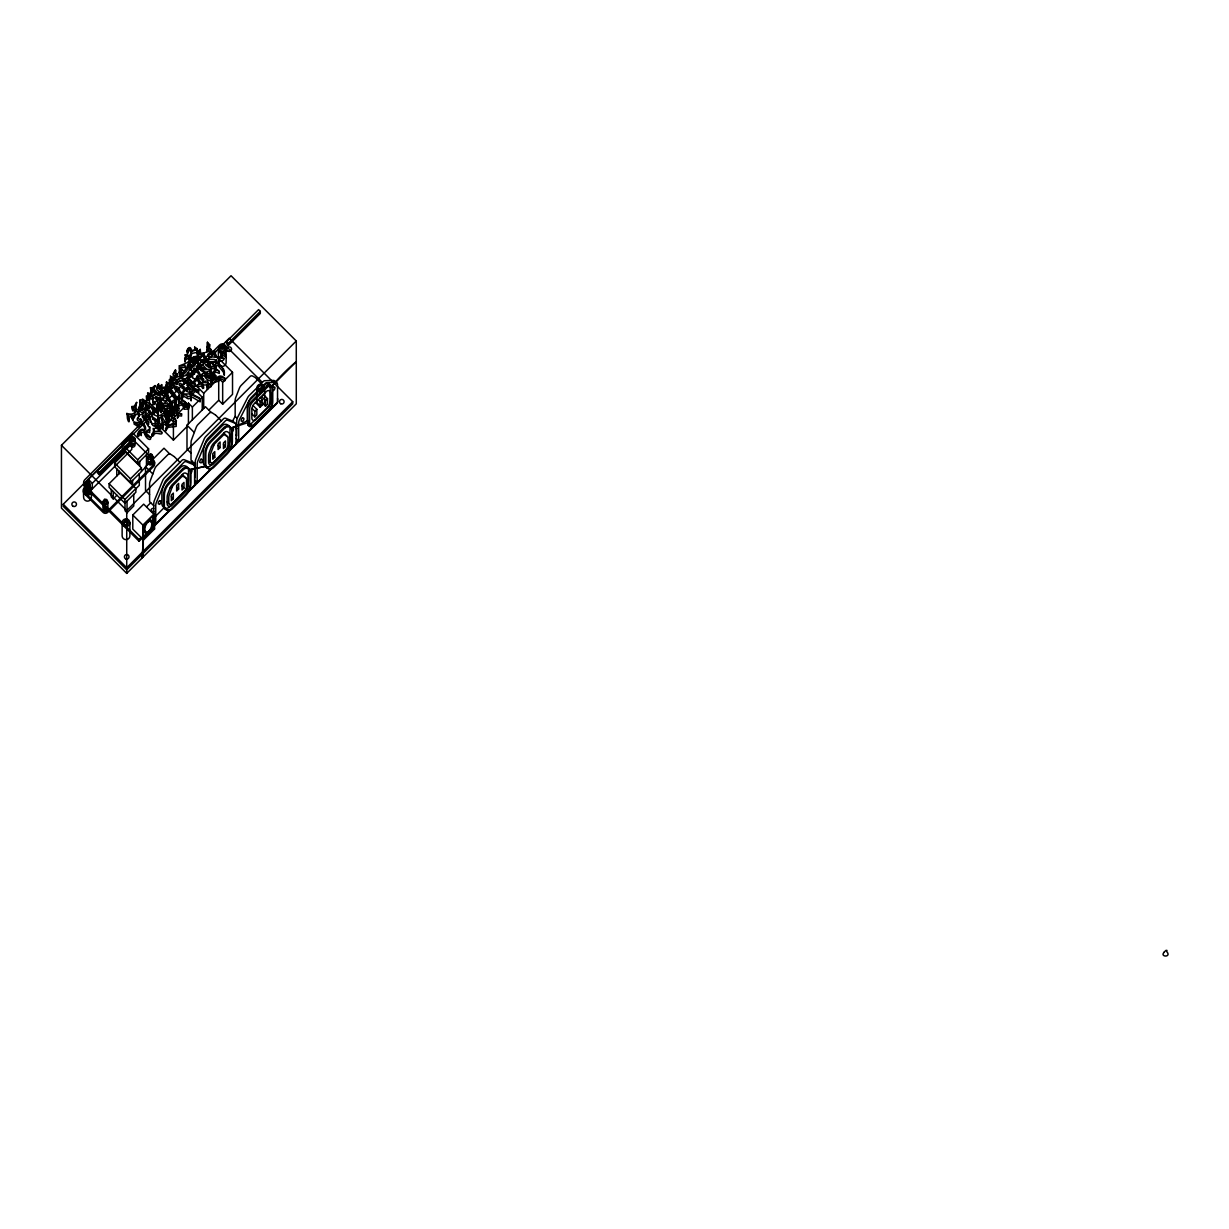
<?xml version="1.0" encoding="UTF-8"?>
<svg xmlns="http://www.w3.org/2000/svg" width="1229" height="1229" viewBox="0 0 1229 1229"><rect width="100%" height="100%" fill="white"/><g stroke="black" fill="none" stroke-linecap="round" stroke-linejoin="round"><path stroke-width="1.5" d="M170.754 411.577C179.28 423.867 171.353 407.429 169.725 405.017L169.694 401.898C168.542 397.996 161.107 403.819 163.611 397.628L167.328 398.519L164.333 391.759L164.563 396.061M212.632 378.517C218.608 380.422 205.98 368.884 215.459 375.859C216.012 375.352 211.081 372.264 210.712 369.837L210.389 367.901L212.986 366.134L214.676 367.164L214.568 370.282M173.919 412.591C174.902 416.155 169.879 408.689 170.278 406.707C166.038 403.972 165.454 411.669 170.939 411.684L172.121 417.123L168.557 412.99M218.839 362.063C217.456 353.706 230.991 360.297 218.854 361.142M149.37 397.612C147.603 396.475 146.343 390.73 149.631 394.063L149.984 395.047L151.075 390.085L150.476 387.642L152.073 388.087C158.879 380.944 151.904 393.08 150.89 395.907M175.593 406.599L176.3 400.593L174.226 397.919L174.579 395.953L175.501 397.336M139.123 408.75L140.106 402.743C138.846 398.457 140.767 401.437 142.579 399.087L145.452 401.053L145.283 401.852L142.994 400.47L143.624 402.835L142.364 401.023L140.659 404.264L140.029 407.982L142.18 405.893L142.211 402.805L143.563 405.263L142.272 409.749M170.969 408.765L170.985 407.582M128.599 416.938L131.042 416.908L133.27 420.948L131.042 414.818L128.062 415.003L128.937 420.303L126.817 413.451C130.166 414.496 135.743 414.91 134.975 410.102L133.5 409.226M222.265 355.135L223.97 355.964A9.893 9.893 0 0 1 225.383 357.163L226.336 357.578L225.383 355.073A9.893 9.893 0 0 0 223.97 353.875C221.097 352.738 219.73 358.929 224.016 358.453M207.117 351.801L207.44 342.261L209.729 344.811L209.729 346.916L208.269 346.532M172.398 407.721C170.309 396.998 169.325 400.808 168.096 394.755C166.069 396.952 166.361 386.213 161.629 392.573C161.014 390.745 161.352 389.808 163.503 390.761C166.13 391.483 165.439 386.167 165.884 390.284M211.081 382.818L212.187 380.468L211.234 376.596L205.735 374L207.133 376.351L210.22 377.687C213.032 380.575 204.291 376.904 204.797 374.092L203.507 373.001C201.172 373.339 203.737 376.781 201.279 376.719M218.854 359.913L219.469 364.614L223.663 369.253L224.323 373.201L223.217 369.714C221.036 363.231 211.941 360.742 216.55 369.268L219.3 371.312L219.3 373.401L215.905 372.034L214.476 373.201M176.3 400.593L175.609 406.738L177.775 408.182A2.965 2.965 0 0 0 178.988 408.136L178.988 410.225L177.775 410.778L176.945 410.793L177.068 408.32L175.47 407.552L174.979 409.042L178.773 413.067L181.6 413.943L181.6 416.032L179.081 415.771L177.329 418.29L178.174 413.589L174.119 409.58L175.301 400.577L173.75 400.101C170.048 401.176 174.119 414.419 172.628 406A10.185 10.185 0 0 1 171.63 404.187L171.138 401.268M203.123 382.388C204.413 378.563 192.431 366.426 194.489 372.126L194.489 374.215L192.492 373.217M193.429 358.76L193.429 356.84L196.302 357.301L199.989 354.167L201.233 355.043L201.341 357.024L197.439 362.632L203.108 365.32L206.457 368.915L201.955 367.947L202.124 370.328L206.011 372.326L209.176 370.789L210.297 372.725M175.409 372.648C177.268 364.245 170.001 378.824 175.071 375.521M210.082 365.52L209.544 364.552C207.547 357.501 216.458 366.949 214.983 369.821M166.483 384.4C166.207 379.469 166.545 383.049 168.757 383.218C170.708 382.665 169.172 377.103 169.402 382.096M210.697 368.193L210.697 369.668L212.986 368.239L214.568 369.161M146.789 400.808L146.881 396.291A5.915 5.915 0 0 1 147.203 397.059C147.572 404.418 152.227 394.832 147.557 393.05M161.813 411.577C162.09 406.077 165.731 406.738 163.703 412.13L165.669 414.818C168.772 417.276 166.176 423.437 165.884 415.909L163.426 413.39L161.491 414.281C162.167 418.797 167.881 428.153 172.444 423.421L176.208 424.235L176.193 426.417L168.112 427.323L165.469 431.21L167.144 425.603L165.577 422.546L164.01 422.208C161.214 423.329 165.009 432.055 161.66 426.97C158.157 434.682 157.988 424.174 162.689 422.407L161.445 416.216L160.584 415.172L158.372 415.909L158.203 412.652L154.716 407.813L147.803 402.528C144.945 403.204 144.945 408.089 147.803 404.618L148.893 405.631M191.14 398.027L191.309 397.489A3.871 3.871 0 0 1 192.815 397.489L200.204 401.883L200.342 399.732L198.975 398.365L192.815 395.4A3.871 3.871 0 0 0 191.309 395.4L191.14 400.9L190.802 395.769L187.545 396.844L186.455 395.016L182.629 394.832C179.68 402.282 186.178 399.179 186.178 404.51M211.111 375.291C212.402 372.018 209.007 369.683 211.158 374.062M202.478 374.323C196.794 374.369 206.226 380.867 202.846 379.469M215.259 356.809C218.87 359.59 223.094 355.15 220.99 351.509A2.274 2.274 0 0 1 221.235 347.469A2.274 2.274 0 0 1 224.523 349.65A2.274 2.274 0 0 1 220.99 351.402L220.99 351.74M165.884 389.255C165.961 393.495 169.71 388.702 171.061 391.36L170.77 393.603M166.13 386.966C164.671 384.062 169.295 384.17 166.483 382.373M203.492 386.305L201.264 383.847L197.577 384.954L197.577 387.058L201.264 385.952L202.754 388.502C205.965 388.502 199.743 382.557 204.152 382.465L207.993 383.033L208.5 384.032L207.071 385.445C205.996 397.674 213.477 374.953 202.585 382.634C198.576 383.678 197.838 372.879 196.809 376.458C196.809 378.916 194.044 379.546 192.554 377.764L192.016 376.105C192.277 374.415 191.586 368.654 192.077 373.754M135.374 411.561L136.081 409.994L134.975 408.013C131.395 404.141 134.821 416.001 131.918 408.627L131.918 406.538L133.485 406.415A2.135 2.135 0 0 0 134.791 405.34L136.665 402.405L135.405 406.016L136.45 409.948L139.338 408.673L139.123 406.937M163.257 425.895L162.904 426.832L161.66 424.881C159.263 425.065 160.246 430.857 158.956 426.786M161.337 390.761L159.263 391.605L156.79 389.654L157.22 385.798L158.618 384.001L157.45 386.997L159.478 385.998L159.463 388.533M169.694 403.143L169.725 405.017M175.44 370.098L175.47 372.94L177.299 373.939L177.222 376.182L175.901 376.489M201.602 370.789C195.657 365.935 203.031 371.465 205.228 373.278C209.022 372.064 212.725 375.905 212.771 379.623C216.565 379.561 218.178 374.461 222.096 376.351C228.655 380.652 222.756 376.504 219.407 377.334C221.159 384.477 211.818 379.131 210.896 386.613M174.226 397.919L172.321 395.984L174.257 396.26L174.579 393.864L175.962 396.045L175.501 398.442M155.054 385.476C154.209 388.533 148.064 394.079 151.889 395.861L154.501 393.941L159.97 394.908L155.868 392.404L154.086 390.407L154.516 389.485L156.913 392.45L158.848 392.404L163.918 396.352L164.824 395.63L164.133 391.79M150.153 394.617L150.138 393.249M195.165 364.26L195.165 362.555L193.752 363.169L194.843 364.783L196.271 362.908L196.025 359.114L194.29 359.237L194.366 362.171M195.012 349.804L194.658 347.146L196.978 348.575L197.884 350.818L197.193 354.428L197.239 350.634L196.072 349.881L191.908 351.356L189.543 357.163L190.218 360.635L193.921 362.278L190.464 359.221C189.681 354.597 194.796 361.28 197.208 358.3C198.391 355.734 201.064 357.992 198.361 358.177C197.07 359.744 196.717 362.202 197.777 363.876C201.525 366.042 199.82 367.609 201.018 368.454M129.06 418.966C129.967 426.186 126.172 417.875 127.616 415.371L126.817 413.451M183.981 383.924C183.751 378.762 180.986 380.16 177.759 382.373L176.853 384.4M159.601 386.213L158.725 387.657L159.77 388.917L161.583 384.585L161.137 387.749L166.637 386.689L168.542 388.594L166.13 385.076M164.379 390.499L165.331 389.823M197.777 377.764L197.854 375.198M135.497 407.552L136.665 402.405M171.061 391.36L170.109 392.619C174.902 397.889 174.149 389.255 169.064 389.071C164.809 385.752 161.245 391.483 156.79 387.565M145.314 419.857L145.13 416.954L148.709 421.993L145.928 421.931L148.494 426.632L149.677 426.924L149.661 432.639L147.71 431.825L146.097 433.499M218.977 378.624L218.823 379.7L217.994 378.609L212.847 380.591L210.896 386.674L211.081 381.666M201.018 367.102L201.602 369.422M185.84 357.009C183.52 353.891 186.992 354.351 188.897 356.072L189.496 355.749C193.583 351.771 188.114 343.628 187.591 352.17C185.41 350.388 190.188 344.842 191.063 349.051M149.677 426.924L149.4 429.904M137.479 418.259L140.475 419.627L140.567 418.797C145.099 421.931 135.436 422.361 137.479 418.259L139.369 415.387L137.479 411.438C132.24 411.531 136.603 420.733 132.455 417.507M138.739 435.174L139.66 434.236L141.304 435.588L141.304 433.499L139.66 432.147L138.539 433.468L138.739 436.464L137.479 436.049C137.371 431.732 140.951 427.308 144.93 430.058C148.31 426.478 138.293 417.245 139.292 425.265C140.69 429.505 136.066 424.742 134.115 424.128C133.147 419.903 138.554 424.773 140.444 421.47M155.238 426.002C149.723 426.97 152.073 416.401 146.635 412.959C141.074 410.64 150.86 418.505 145.606 417.261M176.208 424.235C172.352 424.865 166.96 425.05 165.408 428.86M140.106 402.743L139.906 399.963M181.877 380.514L172.275 383.095L172.337 380.713L176.269 377.503L174.917 376.182L175.394 373.739L174.457 372.894L173.074 373.831M207.87 349.988L210.835 351.678L210.942 349.451L209.437 348.882C207.025 344.642 207.225 352.493 209.99 352.6L213.431 350.818L215.474 351.632L210.912 352.769L211.634 354.321L215.474 354.444L215.966 357.117L208.392 356.763L208.147 353.844L215.966 354.951M210.42 366.549L209.544 362.447M157.481 427.016L158.249 424.389L156.928 426.017L158.264 430.15L161.306 431.41C162.52 433.284 154.163 428.737 153.41 433.668C150.552 439.583 152.335 433.545 154.178 429.751C151.367 427.354 159.893 429.489 155.238 425.357C157.158 422.638 152.166 424.282 151.797 423.498M165.562 414.726L166.207 409.672L160.692 403.342M197.347 362.325L199.267 359.851M222.126 357.393L222.265 353.353M187.161 385.23L192.784 390.207M215.121 367.241L214.568 368.316M191.202 398.519L190.587 397.197M192.446 371.496L190.234 369.361L194.167 365.382L191.616 362.156L189.005 362.509A14.164 14.164 0 0 0 187.223 365.996C187.361 369.161 177.928 377.687 185.118 375.797L186.716 373.969L188.022 376.458M1164.093 952.137L1165.968 950.401L1166.951 950.401L1166.782 951.63C1171.944 957.545 1159.546 957.207 1164.032 952.337M172.121 415.033C171.522 413.681 167.851 408.75 167.482 411.515L170.585 416.6L175.071 418.367L176.146 421.486L175.839 420.41C172.137 413.835 165.408 426.017 169.187 418.797L168.619 414.572L166.391 413.005L165.562 413.651M140.229 407.859L142.057 403.327M207.225 348.176L207.255 346.132M166.622 418.014L166.791 415.003M193.936 364.798L194.044 365.796M171.108 378.885L170.324 377.964C171.323 373.831 176.454 380.452 170.293 383.325M197.577 384.954L199.897 383.002L197.208 377.948L193.798 381.098L195.672 385.076C196.394 388.994 188.882 383.863 191.079 381.282L186.9 378.517L182.967 379.239L181.4 378.255L172.275 380.99M158.249 424.389L155.545 423.421L155.315 420.472L152.811 418.935L152.012 416.554L159.309 421.562L157.85 418.09L159.094 418.905L159.094 420.779M203.353 382.296L203.553 379.208M199.712 365.965L195.887 366.012L199.712 368.055M207.655 388.579L209.329 383.632M207.655 387.596L207.071 385.445M189.558 359.191L190.464 357.593M182.184 394.724L181.662 394.248C179.68 395.323 181.016 387.611 176.699 386.474C175.179 386.782 167.298 381.712 171.169 386.782M149.385 408.504C147.941 402.835 150.46 410.409 145.099 411.515L144.407 410.148L147.772 408.182L147.772 406.092L145.698 406.2L143.993 408.98L141.688 409.672C138.201 406.968 143.624 409.288 141.811 407.152L143.563 405.263M167.697 385.998L169.986 386.213M177.299 373.939C169.433 382.511 190.633 371.65 179.664 372.064L179.065 372.648C183.382 370.436 181.6 369.591 180.125 368.5C182.891 368.7 183.398 373.447 185.994 368.915L184.964 365.213L181.293 366.088C174.072 365.919 196.732 362.785 187.407 356.364L185.272 358.269L184.98 362.048L184.673 358.438L186.439 356.164L185.133 354.735M190.618 357.224L191.908 353.445L196.932 352.385M194.72 370.221C193.291 364.952 202.063 373.908 199.59 375.413L200.081 378.363L202.831 380.867M145.575 404.034L146.712 401.868L146.328 395.953M184.673 358.438L185.318 360.036M197.884 350.818L196.932 351.817M213.877 374.23L213.754 371.588L215.874 368.485C216.181 361.787 203.707 362.048 216.673 362.34L216.289 359.728L215.997 362.601L216.842 362.109M148.064 405.816C150.875 405.539 152.058 409.733 153.855 411.915C151.505 416.324 159.693 414.987 159.094 418.905M153.932 414.496L154.009 412.222M182.583 388.456C183.874 389.147 185.302 386.382 182.798 385.86C182.184 387.657 180.724 388.364 183.735 388.487M173.857 377.334L170.355 381.098L170.186 383.264L176.853 384.216M181.293 385.814C182.445 382.68 178.896 382.972 178.866 384.032C179.649 387.212 182.506 385.138 179.787 385.476M173.089 406.476L172.398 407.198M181.6 413.943L179.081 413.666L177.329 416.201M133.5 408.673L131.918 406.538M186.178 402.912L181.615 400.562L180.663 401.975L184.473 404.31L188.59 404.925L184.089 405.094L184.688 406.645L188.575 406.615L188.774 408.95L184.196 409.272L182.814 405.739L180.878 404.894L177.452 407.245L179.495 401.991L178.005 396.46L176.254 397.966L175.501 396.783M188.836 407.444L188.913 405.201M149.385 400.685C149.815 397.151 152.288 398.887 152.934 400.593L152.888 396.491L153.855 395.661C160 390.868 163.949 403.266 159.831 399.533C161.122 403.112 164.271 405.293 167.267 402.805L168.312 403.88C169.448 408.719 162.443 403.773 163.534 407.705M218.977 380.345L219.407 379.423C222.372 376.857 225.982 384.477 224.799 378.532M164.133 413.313L164.824 409.672L166.253 411.976M182.937 395.999L182.046 399.717M155.315 422.991L155.392 420.764M154.501 404.249L153.01 403.819C151.444 399.271 160.477 403.957 155.545 398.734C155.822 393.034 161.045 403.004 161.26 405.447M170.324 375.874L171.568 377.979L169.218 379.899M187.638 352.293L189.681 349.804L190.864 352.216M223.509 348.621C225.23 345.871 219.346 345.503 220.99 348.621C223.371 350.864 224.093 346.47 221.051 348.529M232.573 421.055L235.169 416.354L235.169 400.685A8.772 8.772 0 0 1 235.768 397.505L239.363 388.241A8.772 8.772 0 0 1 241.345 385.215L250.101 376.458A2.212 2.212 0 0 1 252.759 376.105L255.048 377.411A2.212 2.212 0 0 1 255.509 377.764L261.239 383.494M163.196 400.454L166.898 400.669M161.829 415.801L163.426 415.479L165.884 417.998L166.407 422.223L167.958 421.332M178.82 397.075L179.941 395.615L178.712 395.63M192.446 377.457L192.845 374.814M199.221 351.632L200.235 349.251L200.557 353.353L204.613 352.754L207.655 351.555L207.117 349.758M192.231 394.893L194.827 391.559L198.683 392.543L198.683 390.453C193.829 390.161 185.41 376.612 186.025 383.125M157.942 387.365L158.618 384.001M169.986 384.984L167.897 383.556L167.098 385.491L169.31 388.687L171.154 389.147L171.169 385.583L172.705 388.425L174.241 386.075L177.007 389.101L177.007 391.191C173.642 389.931 174.072 385.768 177.007 389.101M175.409 409.749L176.945 410.363M88.765 483.366C83.004 481.876 89.656 488.988 89.041 482.429C88.857 479.556 84.417 481.645 86.476 483.611C89.241 485.271 88.626 481.153 86.245 483.366M106.662 501.248L104.096 501.509L105.402 503.69L106.815 502.63L106.662 499.496L104.526 499.112L104.281 501.417L106.662 501.248L104.142 501.248M151.766 456.128C146.082 454.515 152.504 461.751 152.043 455.421C152.181 452.211 147.234 454.438 149.569 456.466C152.381 457.91 151.459 453.947 149.247 456.128M127.263 521.864L127.386 520.297L126.065 519.452L124.636 521.68L127.263 521.864L124.759 521.864M138.739 434.375L137.479 433.945M138.769 412.038L139.645 411.054L142.979 413.543M182.568 376.397C182.921 372.848 188.252 372.51 187.223 368.085A14.164 14.164 0 0 1 189.005 364.598L189.22 364.398M161.26 404.756L158.326 403.496C153.579 403.527 159.493 411.438 158.741 406.953C158.526 401.944 166.238 409.057 160.999 408.151M198.714 356.886L201.233 357.178M157.02 401.653L157.65 400.639L155.545 396.644M168.127 423.821L170.739 420.041L175.01 421.808L176.024 423.667L176.408 420.595M162.658 406.353L159.755 406.492L161.521 408.842L159.217 409.718L160.799 412.621L161.813 410.947M183.981 383.356L182.983 384.339L186.501 382.833L186.378 381.62L183.167 381.144M187.699 374.753L187.699 372.848C191.278 370.59 187.469 359.513 191.663 366.165L190.679 370.083M212.187 380.468L211.649 377.441M178.988 408.136L176.945 408.704M210.866 349.451L208.008 346.179L208.162 344.427L209.729 344.811M204.782 359.052L204.137 353.46L200.604 354.044L206.272 360.005L206.272 361.925M185.318 360.297L187.407 358.469L188.836 359.744M167.175 409.503L169.126 407.536L170.478 411.392M134.545 416.6C133.131 413.82 129.936 416.247 133.27 418.843M134.284 416.155L137.479 413.543L139.184 416.6M149.661 430.534C148.156 428.706 144.592 431.794 146.097 433.514C155.868 439.967 147.495 442.901 144.361 433.315L143.286 432.162L140.997 432.869M183.321 392.65L186.593 388.594L187.653 389.316M154.562 517.317L164.071 507.731M61.45 445.282L231.021 275.726L296.281 341.001L296.281 403.819L126.725 573.39L61.45 508.115L61.45 445.282L126.725 510.557L126.725 573.39M167.774 393.126L167.774 389.885L181.354 376.304L202.247 397.197L202.247 409.948M186.992 426.555L173.412 440.12L158.095 424.804L158.095 402.805L169.387 391.513L167.774 389.885M198.053 368.254L198.053 365.013L211.649 351.433L232.527 372.31L232.527 394.325L222.664 404.187L218.716 400.239L218.716 378.24L222.664 382.188L222.664 404.187M158.095 406.446L84.786 479.756A3.856 3.856 0 0 0 84.786 485.209L139.077 539.5L139.077 541.267L142.026 538.317M184.796 379.746L198.053 366.488M212.387 352.17L219.515 345.026A3.856 3.856 0 0 1 224.968 345.026L262.345 382.403M121.84 444.007L132.793 433.054L148.586 448.846L148.586 452.564L137.633 463.517L121.84 447.725L121.84 444.007L137.633 459.8L137.633 463.517M188.39 383.34L188.39 377.917L199.682 366.626L198.053 365.013M221.834 345.641L229.239 338.236L292.732 401.729L292.732 403.819L126.725 569.826L63.232 506.333L63.232 504.243L218.378 349.097M88.35 479.371L127.831 439.874L131.78 443.823L131.78 449.415L92.298 488.896L88.35 484.948L88.35 479.371L92.298 483.32L92.298 488.896M97.444 470.768L129.46 438.753L131.165 440.458L131.165 442.563L99.15 474.578L97.444 472.858L97.444 470.768L99.15 472.474L99.15 474.578M226.566 341.631L258.582 309.616L260.302 311.336L260.302 313.426L228.287 345.441L226.566 343.721L226.566 341.631L228.287 343.352L228.287 345.441M88.35 483.458L84.371 487.437A3.288 3.288 0 0 0 84.371 492.092L103.052 510.772A3.288 3.288 0 0 0 107.706 510.772L153.61 464.869A3.288 3.288 0 0 0 153.61 460.199L134.929 441.534A3.288 3.288 0 0 0 130.274 441.534M99.15 472.474L131.165 440.458M228.287 343.352L260.302 311.336M92.298 483.32L131.78 443.823M114.666 463.026L125.619 452.072L141.427 467.865L141.427 471.583L130.458 482.536L114.666 466.743L114.666 463.026L130.458 478.818L130.458 482.536M173.412 440.12L173.412 418.121L188.421 403.112L192.369 407.06L192.369 419.826M109.12 483.704L120.073 472.735L135.866 488.527L135.866 492.245L124.912 503.214L109.12 487.406L109.12 483.704L124.912 499.496L125.066 510.757L127.033 512.723L133.746 506.01L133.746 494.365M203.707 408.489L203.707 393.249L218.716 378.24M137.633 459.8L148.586 448.846M192.369 407.06L202.247 397.197M222.664 382.188L232.527 372.31M130.458 478.818L141.427 467.865M111.24 489.541L111.24 496.931L113.222 498.913L116.909 495.21M149.569 494.58L145.529 490.54L145.529 466.667L163.995 448.201L169.74 453.947M191.033 453.117L186.992 449.077L186.992 425.203L205.458 406.738L211.204 412.483M141.427 471.368L145.529 467.266M208.838 410.117L218.716 400.239M124.912 499.496L135.866 488.527M135.866 488.773L139.292 485.347L139.292 473.703M126.725 510.557L296.281 341.001M132.793 515.012L143.67 504.136L153.779 514.244L142.902 525.121L142.902 539.193L132.793 529.084L132.793 515.012L142.902 525.121M146.666 506.763L150.706 502.722M190.971 462.457L192.17 461.259M296.281 361.725L271.701 386.321A200.65 200.65 0 0 1 296.204 361.633M262.13 399.655L262.13 405.232L260.164 407.214L260.164 401.622L262.13 399.655L260.225 397.735M256.83 409.303L256.83 414.895L254.864 416.861L254.864 411.285L256.83 409.303L252.974 405.447M267.492 398.642L267.492 404.233L265.525 406.2L265.525 400.623L267.492 398.642L263.405 394.555M178.62 489.034L176.638 491.001L176.638 485.424L178.62 483.443L178.62 489.034L176.638 487.053M220.083 447.571L218.101 449.537L218.101 443.961L220.083 441.979L220.083 447.571L218.101 445.589M173.32 498.697L171.338 500.664L171.338 495.087L173.32 493.106L173.32 498.697L171.338 496.716M183.981 488.036L182 490.002L182 484.426L183.981 482.444L183.981 488.036L182 486.054M214.783 457.234L212.801 459.2L212.801 453.624L214.783 451.642L214.783 457.234L212.801 455.252M225.445 446.573L223.463 448.539L223.463 442.962L225.445 440.981L225.445 446.573L223.463 444.591M268.844 406.707L255.617 419.934A2.212 2.212 0 0 1 251.853 418.382L251.853 409.749A8.772 8.772 0 0 1 254.418 403.542L266.739 391.221A2.212 2.212 0 0 1 270.503 392.773L270.503 401.407A8.772 8.772 0 0 1 267.937 407.613M139.077 539.5L141.151 537.442M153.779 524.798L155.177 523.4M194.612 483.965L196.64 481.937M236.076 442.501L238.103 440.474M153.763 521.972L155.73 523.953L169.11 510.573M189.266 490.432L194.612 485.071L194.612 466.59A2.212 2.212 0 0 0 193.245 464.547L186.409 461.766A2.212 2.212 0 0 0 184.012 462.258L166.529 479.725A8.803 8.803 0 0 0 164.64 482.567L156.406 502.369A8.803 8.803 0 0 0 155.73 505.749L155.73 523.953M194.612 479.909L197.193 482.49L210.574 469.109M230.729 448.969L236.076 443.608L236.076 425.126A2.212 2.212 0 0 0 234.708 423.083L227.872 420.303A2.212 2.212 0 0 0 225.475 420.794L207.993 438.261A8.803 8.803 0 0 0 206.103 441.103L197.869 460.906A8.803 8.803 0 0 0 197.193 464.285L197.193 482.49M238.656 441.027L277.539 402.144L277.539 384.6A2.212 2.212 0 0 0 275.265 382.403L266.877 382.665A2.212 2.212 0 0 0 265.387 383.31L251.192 397.505A8.772 8.772 0 0 0 249.579 399.732L239.609 419.335A8.772 8.772 0 0 0 238.656 423.298L238.656 441.027L236.076 438.446M152.78 516.026L152.78 527.18L143.271 536.704A162.612 162.612 0 0 1 141.627 558.427M153.779 526.565L169.909 510.434M188.529 491.8L211.373 468.971M229.992 450.336L276.54 403.803A3.856 3.856 0 0 0 277.662 401.069M142.902 539.193L153.779 528.316L153.763 503.767A8.803 8.803 0 0 1 154.439 500.387L162.658 480.6A8.803 8.803 0 0 1 164.563 477.758L182.03 460.276A2.212 2.212 0 0 1 184.427 459.8L191.263 462.58A2.212 2.212 0 0 1 191.985 463.056L193.967 465.038M143.271 540.253L154.562 528.962L154.562 514.244L143.271 525.536L143.271 556.845M292.732 401.729L126.725 567.737L63.232 504.243M131.534 443.577C134.36 442.01 135.144 446.757 131.78 444.959M163.119 425.157L164.625 424.205L166.668 426.402M194.243 382.373L197.208 380.053L199.544 383.663M182.937 396.66C186.209 395.799 187.161 400.777 190.587 397.966M202.478 375.644L204.797 376.182C204.905 379.07 212.371 383.202 211.065 379.024M164.456 406.154L167.267 404.909L168.096 405.678M208.961 361.157L207.117 361.848L207.67 363.723L208.961 363.246L208.961 361.157C206.902 361.633 202.724 359.882 204.244 363.615M186.67 380.79L190.879 383.11M189.343 375.367L190.864 376.335M191.663 366.165L190.234 367.271L190.172 369.745M151.382 437.309C148.263 438.461 144.945 434.083 144.361 431.21L143.286 430.073L141.473 430.35L140.475 432.116L141.304 433.499M147.772 406.092C144.868 407.782 145.959 408.474 146.635 410.348M202.846 385.03L207.762 384.907M195.672 385.076L190.879 381.881M161.598 394.524L161.337 390.315M211.818 354.367L215.444 353.844L215.474 351.632M214.076 376.765L211.111 374.568M172.106 403.819L174.426 401.653L175.148 402.513M193.429 356.84L196.579 356.287L199.789 353.614L199.221 350.542M193.921 362.278L195.165 362.555M200.204 399.794L199.159 397.75L193.829 394.924C187.945 395.738 195.165 386.259 198.683 390.453M152.565 436.126L153.41 435.757C154.777 429.996 162.597 436.863 162.182 432.331M149.155 412.514L151.305 414.511M203.353 462.258L203.353 451.903A17.59 17.59 0 0 1 208.5 439.46L222.418 425.557A4.394 4.394 0 0 1 228.64 425.557L231.175 427.999L247.797 422.684M215.49 365.965L218.009 365.581L223.217 371.803L224.323 375.306L224.385 371.772M162.074 390.515L164.102 390.653M177.452 405.14C183.275 398.857 182.783 409.964 188.774 406.86M174.871 375.874L175.424 378.793M202.401 355.319L204.152 355.627M139.169 424.681L142.779 424.297L145.544 429.536M220.99 351.509L222.541 352.185A9.555 9.555 0 0 0 224.308 353.368L226.336 355.488M169.541 400.854L171.138 401.929M188.006 375.075L187.038 375.936L190.864 376.658L189.911 372.833L189.343 376.904M165.638 509.298L163.18 506.84A4.394 4.394 0 0 1 161.89 503.721L161.89 493.367A17.59 17.59 0 0 1 167.036 480.923L180.955 467.02A4.394 4.394 0 0 1 187.177 467.02L189.834 469.678L205.566 466.344A4.378 4.378 0 0 0 210.512 465.806L224.846 451.489A17.59 17.59 0 0 0 230.007 439.045L230.007 428.429A4.378 4.378 0 0 0 229.485 426.355M189.834 469.678L205.566 466.344A4.378 4.378 0 0 0 212.525 467.358L226.628 453.271A17.59 17.59 0 0 0 231.774 440.827L231.774 430.211A4.378 4.378 0 0 0 224.292 427.108L210.205 441.211A17.59 17.59 0 0 0 205.043 453.655L205.043 464.255A4.578 4.578 0 0 0 205.581 466.344M206.272 360.005L203.599 359.682C194.612 359.052 208.484 367.379 204.014 360.834M155.545 397.443L152.934 398.549C151.351 393.91 148.279 398.611 149.462 401.806C150.107 408.074 159.693 402.989 153.01 401.714M157.035 397.167L160.661 398.273L161.46 400.823M194.489 372.126L190.679 369.514M165.915 389.731L168.481 391.16M146.881 416.017C145.683 414.403 141.934 415.018 142.272 416.908L145.13 417.061M186.439 389.946C191.924 384.37 179.711 389.27 183.843 393.941L187.791 393.971C199.344 393.295 177.975 391.298 189.896 389.455L189.896 391.375M208.669 355.473L208.715 356.794M201.587 361.956L204.014 362.232M164.133 393.203C161.721 392.235 161.736 397.459 161.629 392.573M194.366 361.326L196.287 361.649M157.665 394.494L159.831 395.123M190.111 363.968L193.706 366.288M220.821 351.755L221.42 355.473M183.843 403.849L185.364 404.418M199.682 365.474L203.476 368.132M146.512 415.049L151.874 423.314M180.863 371.281L179.311 370.651L179.265 368.193M215.997 360.927L214.368 359.467L207.409 359.237L204.152 355.15M152.55 434.897L151.751 434.067M211.127 362.002L214.368 361.572L215.582 362.739M176.53 388.548L180.433 392.42M165.208 393.172L166.099 393.495M152.842 418.951L154.685 420.21M155.361 420.641L159.309 423.652L159.647 421.209M208.715 356.087L211.019 356.733M210.297 371.035C210.436 366.595 204.552 372.249 201.955 367.947M147.065 423.667L148.601 424.619L148.709 421.993M206.749 375.874L210.174 377.672M272.761 390.607L273.652 390.453A3.748 3.748 0 0 0 274.958 387.273L273.714 386.674A3.748 3.748 0 0 0 272.7 387.949M194.674 368.132L193.352 368.408L193.629 370.083M164.102 507.807L164.409 507.946A4.378 4.378 0 0 0 169.049 507.27L183.382 492.952A17.59 17.59 0 0 0 188.544 480.508L188.544 469.893A4.378 4.378 0 0 0 188.052 467.896M166.76 415.279L169.203 418.09M150.199 406.691L153.963 408.98L157.051 413.297A3.518 3.518 0 0 1 158.464 415.694M218.516 370.789C215.72 368.408 213.216 371.849 214.476 374.691M182.215 373.939L180.125 373.739L179.48 375.244L179.035 371.772M215.505 415.018L212.171 412.836A2.212 2.212 0 0 0 209.406 413.128L198.192 424.328A8.803 8.803 0 0 0 196.179 427.446L191.601 439.644A8.803 8.803 0 0 0 191.033 442.732L191.033 460.122L195.227 464.316M174.042 456.481L170.708 454.3A2.212 2.212 0 0 0 167.943 454.592L156.728 465.791A8.803 8.803 0 0 0 154.716 468.91L150.138 481.107A8.803 8.803 0 0 0 149.569 484.195L149.569 501.586L153.763 505.78M158.756 418.306L160.584 417.276L162.704 422.315M188.083 375.413L189.189 376.934M214.076 377.103L215.889 378.025L216.089 375.767M142.364 403.127C144.131 406.753 144.899 402.221 145.452 401.053M194.366 361.295L190.464 357.132M208.592 367.194L208.592 366.35C201.771 360.681 208.454 369.837 210.758 366.365L210.098 363.477M210.374 377.841L211.649 379.531M214.476 372.664L213.8 371.665M171.061 392.328L173.489 393.541M276.894 383.049L274.912 381.067A2.212 2.212 0 0 0 273.284 380.422L264.896 380.698A2.212 2.212 0 0 0 263.405 381.343L249.21 395.538A8.772 8.772 0 0 0 247.597 397.766L237.643 417.353A8.772 8.772 0 0 0 236.69 421.332L236.69 435.757L236.076 435.143M271.947 386.567L269.612 384.247A2.765 2.765 0 0 0 265.71 384.247L250.486 399.456A11 11 0 0 0 247.275 407.245L247.275 420.303A2.765 2.765 0 0 0 248.074 422.254L250.409 424.589M268.106 385L270.18 387.074M261.424 396.537L265.525 400.623M262.13 402.82L265.525 406.2M258.244 399.717L260.164 401.622M255.463 402.513L260.164 407.214M251.96 408.381L254.864 411.285M251.853 413.85L254.864 416.861M235.169 416.354L237.197 418.382M235.43 423.575L233.449 421.593A2.212 2.212 0 0 0 232.727 421.117L225.89 418.336A2.212 2.212 0 0 0 223.494 418.812L206.026 436.295A8.803 8.803 0 0 0 204.122 439.137L195.903 458.924A8.803 8.803 0 0 0 195.227 462.304L195.227 477.728L194.612 477.113M188.39 377.917L203.707 393.249M215.858 415.294L221.435 420.886M223.816 433.038L227.626 436.848M186.992 425.203L194.29 432.5M158.095 402.805L173.412 418.121M208.607 460.445L210.712 462.534M204.644 465.376L207.102 467.834M174.395 456.758L179.972 462.35M182.353 474.502L186.163 478.311M145.529 466.667L152.826 473.964M167.144 501.908L169.249 503.998M149.339 520.067L151.182 521.91M152.78 527.18L154.562 528.962M144.008 530.037L145.498 531.512M139.077 541.267L84.786 486.976A3.856 3.856 0 0 1 83.664 484.241L83.664 482.49M207.67 363.723L208.592 366.35M178.743 403.342L178.005 398.565L176.177 399.917M166.791 397.013L168.465 397.305M155.607 393.91L154.086 392.512L154.086 390.407M177.79 415.125L174.318 412.099L174.103 409.38M189.343 375.029L187.699 372.848M139.307 425.618L134.115 422.039M153.702 431.225L153.133 428.46M143.071 417.614C144.039 420.641 146.604 420.671 145.13 416.954M150.875 390.791L150.476 387.642M189.896 389.455C187.73 388.287 185.487 380.283 188.744 384.431C197.961 390.807 190.941 389.67 189.604 393.418L190.387 394.77M191.263 349.466L191.908 350.495L195.396 349.589L194.658 347.146M215.121 368.316L215.49 369.13M171.492 388.195L171.169 385.583M156.237 428.598L155.238 425.357M207.64 345.472L207.44 342.261M159.862 401.683L159.509 399.041M197.331 362.232L197.439 363.415M142.057 406.031L141.965 403.634M161.429 393.034L161.337 392.404M185.917 369.007L184.964 367.302L179.357 367.932L179.157 365.674M189.727 366.657L189.22 363.569M176.07 390.668L177.145 391.882C182.261 392.65 175.424 409.718 182.829 393.48L181.662 392.159L180.34 392.665M168.911 400.685L168.004 397.121M189.235 369.407L189.205 367.01M174.641 407.106L174.595 404.387M161.69 387.734L161.721 384.723M197.101 348.744L197.101 349.866M264.634 388.011A3.887 3.887 0 0 1 258.797 391.375A3.887 3.887 0 0 1 258.797 384.646A3.887 3.887 0 0 1 264.634 388.011L264.634 401.023A3.887 3.887 0 0 1 260.748 404.909A3.887 3.887 0 0 1 256.861 401.023L256.861 388.011M226.136 349.497L226.136 362.509A3.887 3.887 0 0 1 222.249 366.396A3.887 3.887 0 0 1 218.363 362.509L218.363 349.497M210.758 361.833L210.758 363.108M200.25 349.604L200.312 352.508M199.958 357.823L199.958 358.853M198.745 351.678L198.745 353.768M196.287 361.234L196.271 362.893M188.421 403.112L188.421 423.775M187.638 351.893L187.591 354.275L186.931 350.557M169.541 400.009L169.541 401.606M168.02 419.212L168.02 421.194M167.697 422.023L167.697 423.498M167.328 398.519L167.328 400.27M165.731 393.879L165.731 395.63M161.567 409.487L161.567 411.577L160.047 410.44M158.741 406.953L158.741 408.412M154.577 462.534L154.577 464.132A3.288 3.288 0 0 1 153.61 466.452L107.706 512.37A3.288 3.288 0 0 1 103.052 512.37L84.371 493.689A3.288 3.288 0 0 1 83.403 491.354M152.98 457.004A2.473 2.473 0 0 1 149.277 459.154A2.473 2.473 0 0 1 149.277 454.868A2.473 2.473 0 0 1 152.98 457.004L152.98 462.519A2.473 2.473 0 0 1 150.506 464.977A2.473 2.473 0 0 1 148.048 462.519L148.048 457.004M148.832 399.394L148.832 400.285M147.342 397.474L147.342 398.841M146.466 454.684L146.466 465.73M139.753 461.397L139.753 466.19M137.771 463.379L137.771 464.224M135.098 439.214A2.473 2.473 0 0 1 131.395 441.349A2.473 2.473 0 0 1 131.395 437.063A2.473 2.473 0 0 1 135.098 439.214L135.098 444.714A2.473 2.473 0 0 1 132.624 447.172A2.473 2.473 0 0 1 130.151 444.714L130.151 439.214M132.578 480.416L132.578 485.255M130.612 482.382L130.612 483.274M129.89 522.74A3.887 3.887 0 0 1 124.068 526.104A3.887 3.887 0 0 1 124.068 519.375A3.887 3.887 0 0 1 129.89 522.74L129.89 535.752A3.887 3.887 0 0 1 126.003 539.639A3.887 3.887 0 0 1 122.132 535.752L122.132 522.74M127.033 501.079L127.033 512.723M123.96 449.845L123.96 453.731M118.767 470.83L118.767 474.056M116.786 468.863L116.786 476.022M113.222 491.508L113.222 498.913M107.875 502.215A2.473 2.473 0 0 1 104.158 504.351A2.473 2.473 0 0 1 104.158 500.065A2.473 2.473 0 0 1 107.875 502.215L107.875 507.715A2.473 2.473 0 0 1 105.402 510.189A2.473 2.473 0 0 1 102.929 507.715L102.929 502.215M91.392 491.339A3.887 3.887 0 0 1 85.569 494.703A3.887 3.887 0 0 1 85.569 487.959A3.887 3.887 0 0 1 91.392 491.339L91.392 497.253A3.887 3.887 0 0 1 87.505 501.14A3.887 3.887 0 0 1 83.618 497.253L83.403 489.756M89.978 484.241A2.473 2.473 0 0 1 86.276 486.377A2.473 2.473 0 0 1 86.276 482.106A2.473 2.473 0 0 1 89.978 484.241L89.978 489.741A2.473 2.473 0 0 1 87.505 492.214A2.473 2.473 0 0 1 85.031 489.741L85.031 484.241M204.552 465.591A4.378 4.378 0 0 1 203.277 462.488M259.642 389.992A2.151 2.151 0 0 1 261.854 389.992M221.128 351.494A2.151 2.151 0 0 1 223.355 351.494M86.399 493.321A2.151 2.151 0 0 1 88.626 493.321M124.897 524.722A2.151 2.151 0 0 1 127.125 524.722M277.539 398.319A3.856 3.856 0 0 1 277.539 400.316M270.057 384.892A2.735 2.735 0 0 1 270.18 385.722L270.18 400.162A11 11 0 0 1 266.97 407.936L250.685 424.205A2.735 2.735 0 0 1 247.92 424.881M236.69 428.598A1.874 1.874 0 0 1 236.076 428.737M236.076 425.004A1.874 1.874 0 0 1 236.69 425.142M195.227 470.646A1.936 1.936 0 0 1 194.612 470.768M194.612 466.897A1.936 1.936 0 0 1 195.227 467.035M236.076 428.291A1.874 1.874 0 0 1 236.69 428.429M232.389 431.609A3.748 3.748 0 0 0 233.495 428.614L232.25 428.015A3.748 3.748 0 0 0 231.636 428.66M194.612 469.693A1.936 1.936 0 0 1 195.227 469.831M153.763 512.109A1.936 1.936 0 0 1 151.106 510.296A1.936 1.936 0 0 1 153.763 508.499M190.925 473.073A3.748 3.748 0 0 0 192.031 470.077L190.756 469.509A3.748 3.748 0 0 0 190.172 470.123M151.705 511.694A1.936 1.936 0 0 1 153.763 511.295M148.31 520.697A12.152 12.152 0 0 0 144.054 530.897A2.519 2.519 0 0 0 148.34 532.741A12.152 12.152 0 0 0 152.596 522.417A2.519 2.519 0 0 0 148.294 520.697M247.782 420.456A122.485 122.485 0 0 1 231.19 428.015M85.999 489.634C85.631 492.552 91.069 490.494 87.459 489.818C86.445 494.365 90.9 485.255 85.999 489.634M103.897 507.516C103.697 510.726 109.058 507.9 104.895 507.792C105.479 512.432 108.29 502.968 103.897 507.516M131.15 439.106C134.33 444.176 134.33 434.206 131.15 439.106M149.016 462.411C151.49 467.727 153.179 457.649 149.016 462.411M138.616 410.148L138.524 411.623C138.524 419.028 148.417 411.208 140.398 409.948L139.645 408.95L138.616 410.148M169.971 488.159L167.789 493.92A10.047 10.047 0 0 0 167.144 497.468L167.144 503.998A2.519 2.519 0 0 0 171.43 505.78L185.195 492.015A10.047 10.047 0 0 0 188.145 484.917L188.145 476.007A2.519 2.519 0 0 0 187.008 473.902L186.255 473.426A2.519 2.519 0 0 0 183.106 473.749L172.26 484.595A10.047 10.047 0 0 0 169.971 488.159M172.198 487.099L169.187 495.087A6.698 6.698 0 0 0 168.757 497.438L168.757 502.815A1.675 1.675 0 0 0 171.614 503.998L184.565 491.062A6.698 6.698 0 0 0 186.531 486.315L186.531 479.356A1.675 1.675 0 0 0 185.763 477.958L183.72 476.622A1.675 1.675 0 0 0 181.615 476.837L173.735 484.718A6.698 6.698 0 0 0 172.198 487.099M211.434 446.695L209.253 452.456A10.047 10.047 0 0 0 208.607 456.005L208.607 462.534A2.519 2.519 0 0 0 212.894 464.316L226.658 450.551A10.047 10.047 0 0 0 229.608 443.454L229.608 434.544A2.519 2.519 0 0 0 228.471 432.439L227.718 431.963A2.519 2.519 0 0 0 224.569 432.285L213.723 443.131A10.047 10.047 0 0 0 211.434 446.695M213.662 445.635L210.651 453.624A6.698 6.698 0 0 0 210.22 455.974L210.22 461.351A1.675 1.675 0 0 0 213.078 462.534L226.028 449.599A6.698 6.698 0 0 0 227.995 444.852L227.995 437.893A1.675 1.675 0 0 0 227.227 436.495L225.184 435.158A1.675 1.675 0 0 0 223.079 435.373L215.198 443.254A6.698 6.698 0 0 0 213.662 445.635M149.37 463.118L151.735 463.394L149.37 463.118M151.72 414.019C150.599 416.324 146.681 410.102 149.708 410.209L151.72 414.019M182.829 468.572L168.742 482.674A17.59 17.59 0 0 0 163.58 495.118L163.58 505.718A4.378 4.378 0 0 0 171.061 508.821L185.164 494.719A17.59 17.59 0 0 0 190.311 482.29L190.311 471.675A4.378 4.378 0 0 0 183.336 468.141L182.829 468.572M183.428 469.478L169.51 483.396A17.59 17.59 0 0 0 164.348 495.84L164.348 506.194A4.394 4.394 0 0 0 171.86 509.298L185.779 495.379A17.59 17.59 0 0 0 190.925 482.951L190.925 472.566A4.394 4.394 0 0 0 183.428 469.478M224.892 428.015L210.973 441.933A17.59 17.59 0 0 0 205.811 454.377L205.811 464.731A4.394 4.394 0 0 0 213.324 467.834L227.242 453.916A17.59 17.59 0 0 0 232.389 441.488L232.389 431.102A4.394 4.394 0 0 0 224.892 428.015M267.292 385.553L251.023 401.837A11 11 0 0 0 247.797 409.61L247.797 424.051A2.735 2.735 0 0 0 252.467 425.987L268.736 409.718A11 11 0 0 0 271.962 401.929L271.962 387.488A2.735 2.735 0 0 0 267.292 385.553M268.045 386.567L252.821 401.791A11 11 0 0 0 249.595 409.564L249.595 422.638A2.765 2.765 0 0 0 254.311 424.589L269.535 409.365A11 11 0 0 0 272.761 401.591L272.761 388.518A2.765 2.765 0 0 0 268.045 386.567M242.574 417.814L242.543 417.845A3.748 3.748 0 0 0 241.222 420.994L242.559 421.562A3.748 3.748 0 0 0 243.864 418.382L242.62 417.768M201.11 459.154L201.08 459.185A3.748 3.748 0 0 0 199.759 462.334L201.095 462.903A3.748 3.748 0 0 0 202.401 459.723L201.11 459.154M159.647 500.618L159.616 500.649A3.748 3.748 0 0 0 158.295 503.798L159.632 504.366A3.748 3.748 0 0 0 160.938 501.186L159.647 500.618M259.488 389.9A2.274 2.274 0 0 0 263.021 388.149A2.274 2.274 0 0 0 259.734 385.967A2.274 2.274 0 0 0 259.488 389.9M86.245 493.228A2.274 2.274 0 0 0 89.778 491.477A2.274 2.274 0 0 0 86.506 489.296A2.274 2.274 0 0 0 86.245 493.228M124.743 524.629A2.274 2.274 0 0 0 128.277 522.893A2.274 2.274 0 0 0 125.005 520.697A2.274 2.274 0 0 0 124.743 524.629M220.175 352.8A3.887 3.887 0 0 0 226.121 349.635A3.887 3.887 0 0 0 220.421 346.071A3.887 3.887 0 0 0 220.175 352.8M280.642 403.726A2.304 2.304 0 0 0 284.099 401.729A2.304 2.304 0 0 0 280.642 399.732A2.304 2.304 0 0 0 280.642 403.726M228.087 351.171A2.304 2.304 0 0 0 231.544 349.174A2.304 2.304 0 0 0 228.087 347.177A2.304 2.304 0 0 0 228.087 351.171M73.018 506.24A2.304 2.304 0 0 0 76.475 504.243A2.304 2.304 0 0 0 73.018 502.246A2.304 2.304 0 0 0 73.018 506.24M125.573 558.796A2.304 2.304 0 0 0 129.03 556.798A2.304 2.304 0 0 0 125.573 554.801A2.304 2.304 0 0 0 125.573 558.796M148.31 521.879A9.724 9.724 0 0 0 144.899 530.037A2.012 2.012 0 0 0 148.34 531.512A9.724 9.724 0 0 0 151.735 523.262A2.012 2.012 0 0 0 148.31 521.879"/></g></svg>
